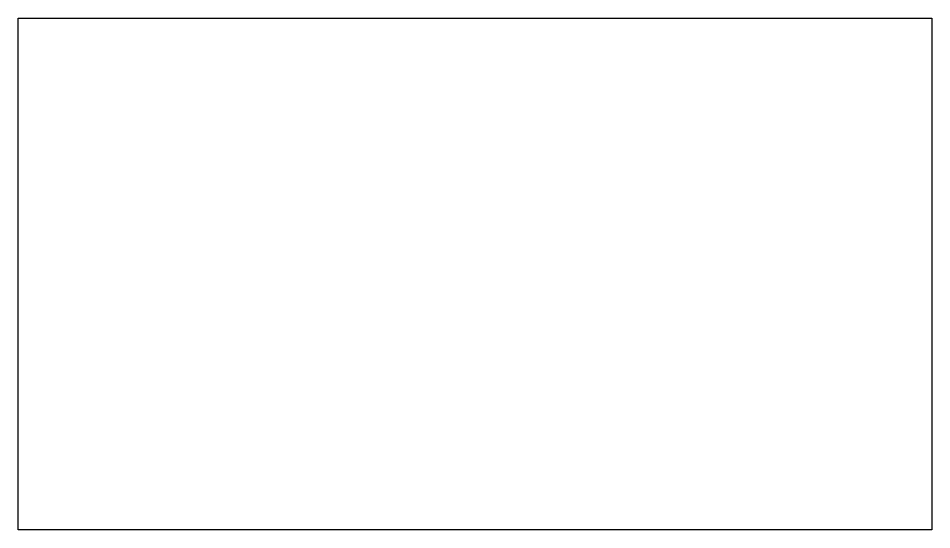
# Model space of a CAD drawing. Header units: inches. Extents: x -32 to 1952, y -1081 to 30.
import ezdxf

# ---------------------------------------------------------------- set-up
doc = ezdxf.new("R2010")
doc.units = ezdxf.units.IN
doc.header["$MEASUREMENT"] = 0
doc.layers.add('Camada 1', color=7, linetype='Continuous')
picture_1 = doc.add_image_def('image1.jpg', size_in_pixel=(1984, 1111))

# ---------------------------------------------------------------- blocks, each defined once
blk = doc.blocks.new('block 2')
at = {"layer": 'Camada 1'}
image = blk.add_image(picture_1, insert=(-32, -1081), size_in_units=(1984, 1111), dxfattribs=at)

msp = doc.modelspace()

# ---------------------------------------------------------------- block references
at = {"layer": 'Camada 1'}
msp.add_blockref('block 2', (0, 0), dxfattribs=at)

doc.saveas('drawing.dxf')
